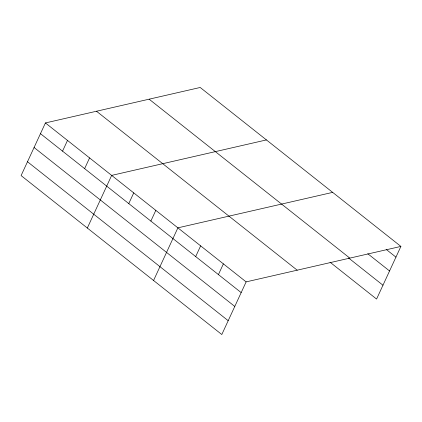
<?xml version="1.0" encoding="UTF-8"?>
<svg xmlns="http://www.w3.org/2000/svg" width="422" height="422" viewBox="0 0 422 422"><rect width="100%" height="100%" fill="white"/><g stroke="black" fill="none" stroke-linecap="round" stroke-linejoin="round"><path stroke-width="0.63" d="M400.9 246.416L200.197 87.475L45.423 122.944L21.1 175.584L221.803 334.525L246.131 281.885L400.9 246.416L376.577 299.056L330.073 262.231M62.546 151.15L67.499 140.426M84.627 168.631L89.58 157.912M87.333 228.038L111.656 175.394L266.43 139.925M128.779 203.599L133.732 192.88M150.86 221.081L155.813 210.362M153.566 280.488L177.889 227.843L332.663 192.374M195.681 256.581L200.635 245.857M218.427 274.595L223.38 263.871M386.341 249.529L395.947 257.135M367.82 253.754L389.553 270.966M149.119 99.181L349.827 258.122M348.593 258L382.97 285.219M96.496 111.239L297.204 270.18M45.423 122.944L246.131 281.885M40.47 133.663L241.178 292.604M34.076 147.5L234.785 306.441M27.493 161.753L228.196 320.694"/></g></svg>
